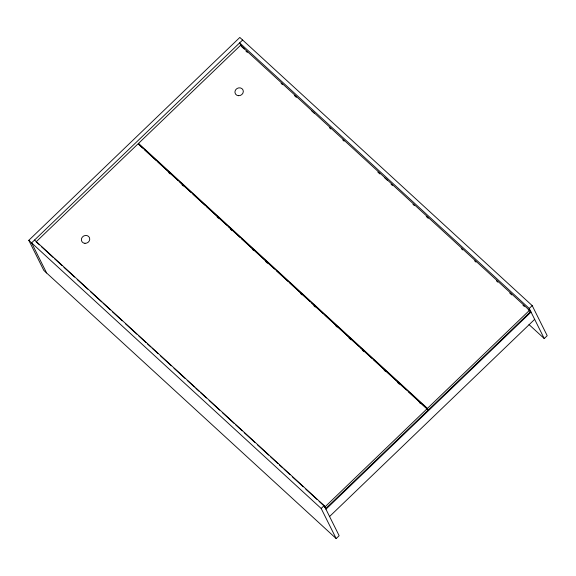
<?xml version="1.0" encoding="UTF-8"?>
<svg xmlns="http://www.w3.org/2000/svg" width="576" height="576" viewBox="0 0 576 576"><rect width="100%" height="100%" fill="white"/><g stroke="black" fill="none" stroke-linecap="round" stroke-linejoin="round"><path stroke-width="0.86" d="M34.567 240.026L324.144 505.62L339.142 535.702L336.175 538.553L43.798 270.396L28.8 240.314L239.825 37.447L532.202 305.604L547.2 335.686L544.234 338.544L528.991 324.562M242.626 40.018L31.601 242.878L46.598 272.959M142.618 148.032L139.306 144.994L138.514 143.402L240.552 45.31L529.488 310.313L530.28 311.911L428.242 410.004L408.362 391.766M336.175 538.553L321.178 508.471L324.144 505.62M544.234 338.544L529.236 308.455L532.202 305.604M427.111 408.73L427.903 410.328L325.865 508.421L325.066 506.822L427.111 408.73L138.175 143.726L36.137 241.819L39.449 244.858M428.242 410.004L427.45 408.406L529.488 310.313M325.937 509.22L531.029 312.062L528.228 309.492M329.573 516.514L534.665 319.349M529.236 308.455L239.659 42.869L241.236 46.037M241.459 46.469L244.253 49.032M311.753 110.938L314.546 113.508M384.84 177.977L387.641 180.547M245.988 51.156L247.313 52.373M281.11 83.376L282.434 84.586M294.365 95.53L296.352 97.351M329.486 127.742L330.811 128.959M342.742 139.896L344.066 141.113M377.863 172.116L379.85 173.938M391.118 184.27L392.443 185.486M412.985 204.329L414.31 205.546M426.24 216.482L428.227 218.304M461.362 248.695L462.686 249.912M474.617 260.856L475.942 262.066M496.483 280.908L497.808 282.125M509.738 293.069L511.726 294.89M522.994 305.222L524.318 306.439M138.514 143.402L427.45 408.406M144.612 149.861L156.535 160.798M157.86 162.014L178.409 180.857M179.734 182.074L190.994 192.406M192.989 194.227L204.912 205.171M206.237 206.388L226.786 225.23M228.11 226.44L240.034 237.384M241.366 238.601L274.5 268.992M276.487 270.814L288.41 281.75M289.742 282.967L310.284 301.81M311.609 303.026L323.539 313.97M324.864 315.18L358.661 346.183M359.986 347.4L371.916 358.337M373.241 359.554L406.375 389.945M168.79 172.67L170.114 173.887M182.045 184.831L183.37 186.048M217.166 217.044L218.491 218.261M230.422 229.198L231.746 230.414M252.288 249.257L253.613 250.474M265.543 261.41L267.53 263.239M300.665 293.63L301.99 294.84M313.92 305.784L315.245 307.001M335.786 325.843L337.111 327.06M349.042 337.997L351.029 339.818M362.297 350.15L363.622 351.367M384.163 370.21L385.488 371.426M397.418 382.37L399.406 384.192M419.285 402.422L420.617 403.639M41.436 246.679L53.366 257.623M54.691 258.84L61.978 265.522M63.965 267.343L74.57 277.07M77.22 279.504L87.826 289.224M90.475 291.658L101.743 301.99M103.068 303.206L110.354 309.895M112.342 311.717L122.285 320.832M125.597 323.87L136.865 334.202M138.852 336.031L146.138 342.713M147.463 343.93L150.782 346.968M152.107 348.185L158.069 353.657M160.718 356.083L171.324 365.81M173.974 368.244L185.242 378.576M187.229 380.398L194.515 387.086M195.84 388.303L199.159 391.342M200.484 392.558L206.446 398.023M209.095 400.457L219.701 410.184M222.35 412.61L234.281 423.554M235.606 424.771L242.23 430.848M244.217 432.67L254.822 442.397M257.472 444.823L268.74 455.162M270.727 456.984L278.021 463.666M279.346 464.882L282.658 467.921M283.982 469.138L289.944 474.61M292.594 477.043L303.199 486.763M305.849 489.197L317.117 499.529M319.104 501.35L325.066 506.822M324.54 507.204L325.865 508.421M28.8 240.314L321.178 508.471M84.953 243.331A4.277 3.866 -26.5 0 0 89.46 237.636A4.277 3.866 -26.5 0 0 82.26 237.197A4.277 3.866 -26.5 0 0 84.953 243.331M238.514 95.702A4.277 3.866 -26.5 0 0 243.022 90.007A4.277 3.866 -26.5 0 0 235.829 89.575A4.277 3.866 -26.5 0 0 238.514 95.702"/></g></svg>
